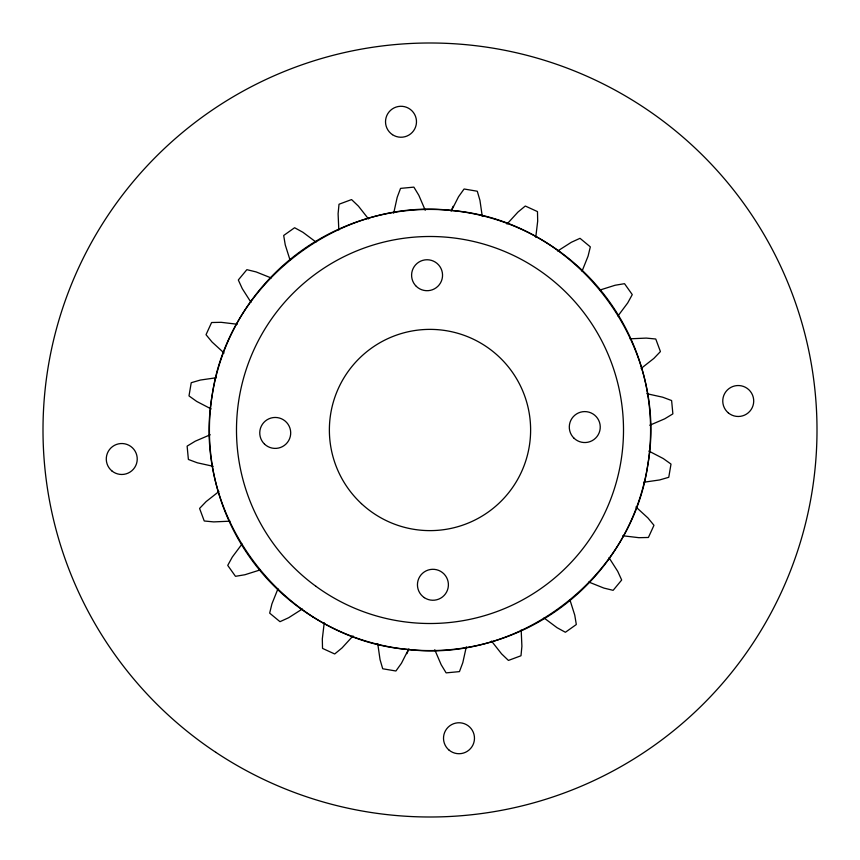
<?xml version="1.0" encoding="UTF-8"?>
<svg xmlns="http://www.w3.org/2000/svg" width="860" height="860" viewBox="0 0 860 860"><rect width="100%" height="100%" fill="white"/><g stroke="black" fill="none" stroke-linecap="round" stroke-linejoin="round"><path stroke-width="1.29" d="M393.697 213.173L397.202 197.305L400.545 188.383L413.875 187.125L418.82 195.274L425.227 210.205M466.303 646.827L462.798 662.695L459.455 671.617L446.125 672.875L441.18 664.726L434.773 649.794M324.241 622.737L322.317 638.872L322.521 648.397L334.701 653.976L342.054 647.913L353.019 635.927M535.759 237.263L537.683 221.127L537.479 211.603L525.299 206.024L517.946 212.087L506.981 224.073M451.575 210.463C575.265 220.558 669.639 343.161 647.741 465.314C631.778 577.071 520.547 662.695 408.425 649.537C284.735 639.442 190.361 516.838 212.259 394.686C228.222 282.929 339.453 197.305 451.575 210.463L458.541 196.746L464.077 188.996L477.289 191.232L479.955 200.38L482.277 216.462M377.723 643.538L380.045 659.62L382.711 668.768L395.923 671.004L401.459 663.254L408.425 649.537M451.059 211.162L453.091 206.325M406.909 653.675L408.941 648.838M277.963 588.799L271.921 603.881L269.664 613.137L279.984 621.683L288.648 617.727L302.344 608.987M582.037 271.201L588.079 256.119L590.336 246.863L580.016 238.317L571.352 242.273L557.656 251.012M242.036 544.036L232.307 557.043L227.728 565.396L235.479 576.318L244.885 574.749L260.365 569.857M617.964 315.964L627.692 302.957L632.272 294.604L624.521 283.682L615.115 285.251L599.635 290.142M218.934 491.501L206.163 501.552L199.574 508.432L204.239 520.988L213.721 521.902L229.953 521.181M641.066 368.499L653.837 358.448L660.426 351.568L655.761 339.012L646.279 338.098L630.047 338.818M210.205 434.773L195.274 441.18L187.125 446.125L188.383 459.455L197.305 462.798L213.173 466.303M649.794 425.227L664.726 418.82L672.875 413.875L671.617 400.545L662.695 397.202L646.827 393.697M216.462 377.723L200.38 380.045L191.232 382.711L188.996 395.923L196.746 401.459L211.162 408.941M643.538 482.277L659.62 479.955L668.768 477.289L671.004 464.077L663.254 458.541L648.838 451.059M237.263 324.241L221.127 322.317L211.603 322.521L206.024 334.701L212.087 342.054L224.073 353.019M622.737 535.759L638.872 537.683L648.397 537.479L653.976 525.299L647.913 517.946L635.927 506.981M271.201 277.963L256.119 271.921L246.863 269.664L238.317 279.984L242.273 288.648L251.012 302.344M588.799 582.037L603.881 588.079L613.137 590.336L621.683 580.016L617.727 571.352L608.987 557.656M315.964 242.036L302.957 232.307L294.604 227.728L283.682 235.479L285.251 244.885L290.142 260.365M544.036 617.964L557.043 627.692L565.396 632.272L576.318 624.521L574.749 615.115L569.857 599.635M368.499 218.934L358.448 206.163L351.568 199.574L339.012 204.239L338.098 213.721L338.818 229.953M491.501 641.066L501.552 653.837L508.432 660.426L520.988 655.761L521.902 646.279L521.181 630.047M215.838 752.339A387 387 0 0 0 816.237 454.295A387 387 0 0 0 257.925 83.356A387 387 0 0 0 215.838 752.339M111.886 470.925A15.48 15.48 0 0 0 137.019 461.583A15.48 15.48 0 0 0 116.369 444.491A15.48 15.48 0 0 0 111.886 470.925M728.366 412.929A15.48 15.48 0 0 0 753.5 403.587A15.48 15.48 0 0 0 732.849 386.495A15.48 15.48 0 0 0 728.366 412.929M449.124 750.167A15.48 15.48 0 0 0 474.258 740.825A15.48 15.48 0 0 0 453.607 723.722A15.48 15.48 0 0 0 449.124 750.167M392.472 134.676A15.48 15.48 0 0 0 416.455 122.69A15.48 15.48 0 0 0 394.084 107.908A15.48 15.48 0 0 0 392.472 134.676M313.062 617.05A220.59 220.59 0 0 0 650.45 437.751A220.59 220.59 0 0 0 326.477 235.21A220.59 220.59 0 0 0 313.062 617.05M315.942 586.316A193.5 193.5 0 0 0 622.404 450.618A193.5 193.5 0 0 0 351.654 253.066A193.5 193.5 0 0 0 315.942 586.316M361.415 503.627A100.62 100.62 0 0 0 528.051 452.586A100.62 100.62 0 0 0 400.534 333.787A100.62 100.62 0 0 0 361.415 503.627M264.493 444.082A15.48 15.48 0 0 0 290.25 436.654A15.48 15.48 0 0 0 270.943 418.057A15.48 15.48 0 0 0 264.493 444.082M416.337 286.38A15.48 15.48 0 0 0 442.094 278.952A15.48 15.48 0 0 0 422.787 260.354A15.48 15.48 0 0 0 416.337 286.38M574.039 438.224A15.48 15.48 0 0 0 599.796 430.796A15.48 15.48 0 0 0 580.478 412.198A15.48 15.48 0 0 0 574.039 438.224M424.324 597.646A15.48 15.48 0 0 0 448.372 585.789A15.48 15.48 0 0 0 426.076 570.889A15.48 15.48 0 0 0 424.324 597.646"/></g></svg>
